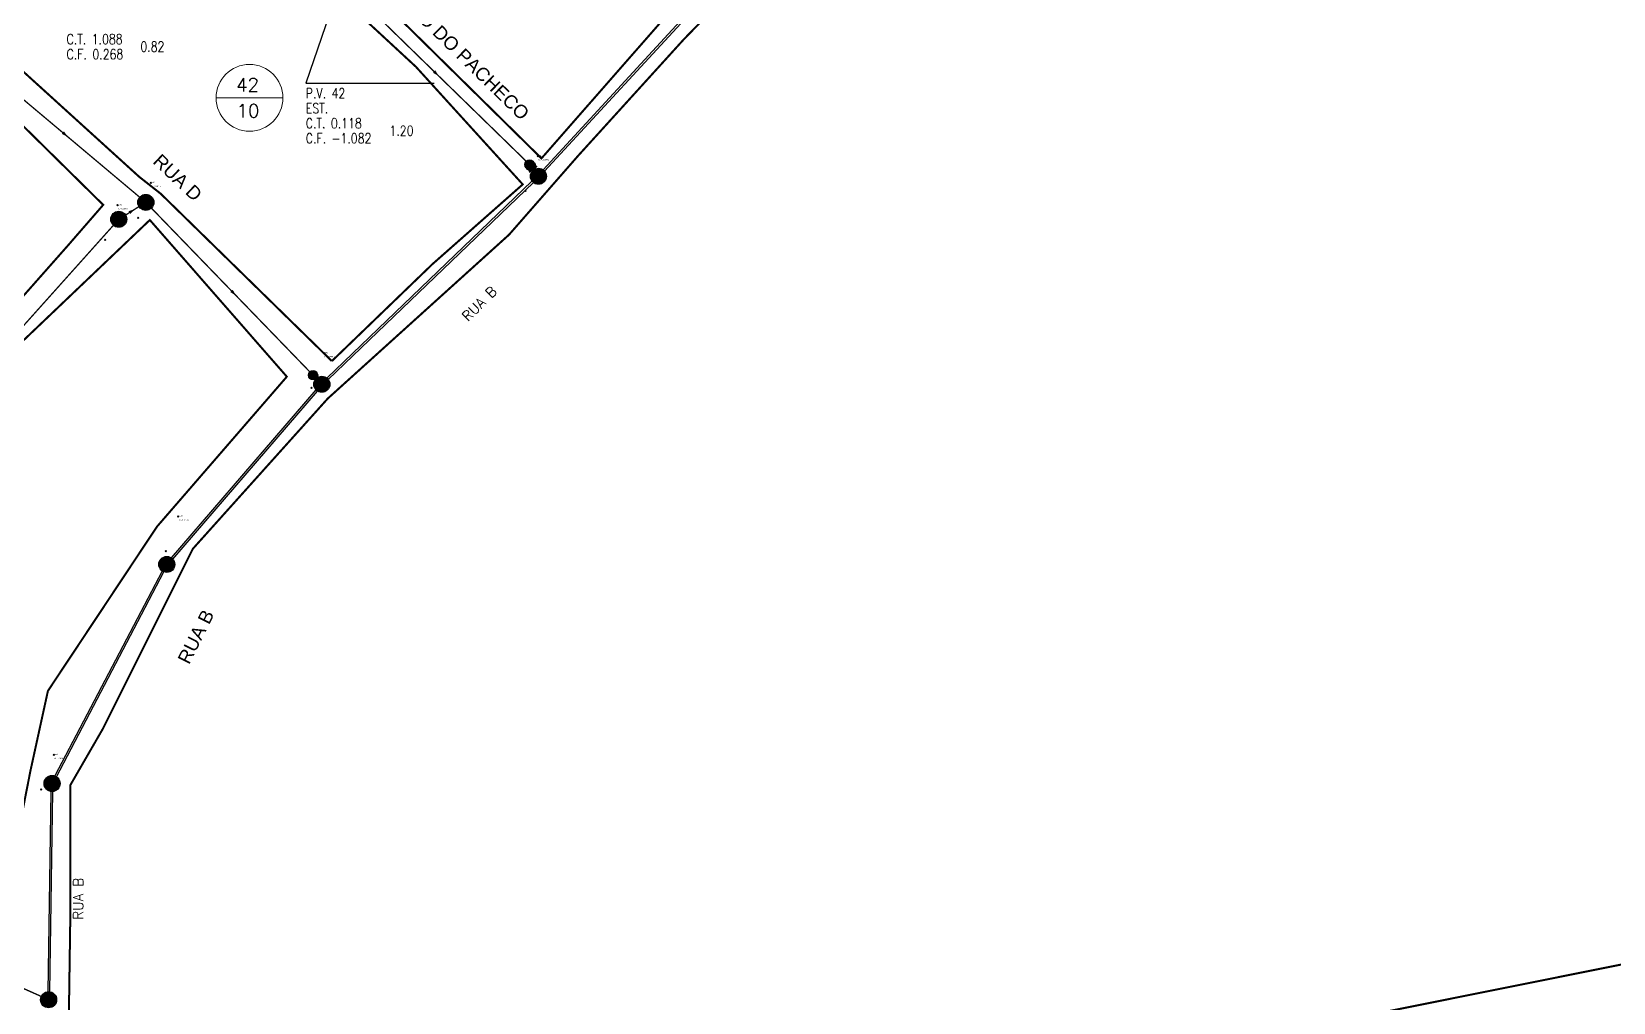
# Model space of a CAD drawing. Extents: x -44 to 717176, y -20 to 14707758.
# Drawn here: x 358129.6 to 358366.4, y 7353618.4 to 7353763.7 of the extents above; entities that cross this region are included whole.
import ezdxf
from ezdxf.enums import TextEntityAlignment as Align

# ---------------------------------------------------------------- set-up
doc = ezdxf.new("R2010")
doc.units = 0
doc.set_wipeout_variables(frame=1)
doc.header["$PDMODE"] = 3
doc.header["$PDSIZE"] = 0.1
for name, color, linetype in [('0-quadras', 5, 'Continuous'), ('A_Alerta', 2, 'Continuous'), ('Heights', 7, 'Continuous'), ('LISTAGEM_TEXTO', 7, 'Continuous'), ('PONTOS-CAIXAS_U', 1, 'Continuous'), ('PS_IND_FLUXO', 3, 'Continuous'), ('PS_PONTOS_IDENTIFICACAO_LIN', 7, 'Continuous'), ('PS_PONTOS_IDENTIFICACAO_TXT', 7, 'Continuous'), ('Survey.td2', 7, 'Continuous'), ('Survey.td2_Mark', 7, 'Continuous'), ('TEXTO', 7, 'Continuous'), ('TUBO_PVC', 1, 'Continuous'), ('TXT-LOGRAD', 3, 'Continuous')]:
    doc.layers.add(name, color=color, linetype=linetype)
doc.layers.add('COTAS', color=7, linetype='Continuous', lineweight=9)
doc.styles.add('CARIMBO', font='arial.ttf', dxfattribs={"height": 2})
doc.styles.add('ROMANS', font='ROMANS.shx', dxfattribs={"height": 2})
doc.styles.add('SABESP', font='ROMANS.shx', dxfattribs={"height": 2})
doc.styles.get("Standard").update_dxf_attribs({"font": 'times.ttf'})

# ---------------------------------------------------------------- blocks, each defined once
blk = doc.blocks.new('*U772', base_point=(9690.446, 9362.01))
at = {"const_width": 0.24, "flags": 128}
blk.add_lwpolyline([(9690.326, 9362.01, 1), (9690.566, 9362.01, 1)], format="xyb", close=True, dxfattribs=at)
blk.add_circle((9690.446, 9362.01), 0.24)
blk = doc.blocks.new('*U773', base_point=(9690.446, 9362.01))
at = {"const_width": 0.24, "flags": 128}
blk.add_lwpolyline([(9690.326, 9362.01, 1), (9690.566, 9362.01, 1)], format="xyb", close=True, dxfattribs=at)
blk.add_circle((9690.446, 9362.01), 0.24)
blk = doc.blocks.new('*U774', base_point=(9690.446, 9362.01))
at = {"const_width": 0.24, "flags": 128}
blk.add_lwpolyline([(9690.326, 9362.01, 1), (9690.566, 9362.01, 1)], format="xyb", close=True, dxfattribs=at)
blk.add_circle((9690.446, 9362.01), 0.24)
blk = doc.blocks.new('*U775', base_point=(9690.446, 9362.01))
at = {"const_width": 0.24, "flags": 128}
blk.add_lwpolyline([(9690.326, 9362.01, 1), (9690.566, 9362.01, 1)], format="xyb", close=True, dxfattribs=at)
blk.add_circle((9690.446, 9362.01), 0.24)
blk = doc.blocks.new('*U776', base_point=(9690.446, 9362.01))
at = {"const_width": 0.24, "flags": 128}
blk.add_lwpolyline([(9690.326, 9362.01, 1), (9690.566, 9362.01, 1)], format="xyb", close=True, dxfattribs=at)
blk.add_circle((9690.446, 9362.01), 0.24)
blk = doc.blocks.new('*U797', base_point=(9709.606, 9361.717))
at = {"const_width": 0.14, "flags": 128}
blk.add_lwpolyline([(9709.536, 9361.717, 1), (9709.676, 9361.717, 1)], format="xyb", close=True, dxfattribs=at)
blk.add_circle((9709.606, 9361.717), 0.14)
blk = doc.blocks.new('*U804', base_point=(9690.446, 9362.01))
at = {"const_width": 0.24, "flags": 128}
blk.add_lwpolyline([(9690.326, 9362.01, 1), (9690.566, 9362.01, 1)], format="xyb", close=True, dxfattribs=at)
blk.add_circle((9690.446, 9362.01), 0.24)
blk = doc.blocks.new('*U805', base_point=(9690.446, 9362.01))
at = {"const_width": 0.24, "flags": 128}
blk.add_lwpolyline([(9690.326, 9362.01, 1), (9690.566, 9362.01, 1)], format="xyb", close=True, dxfattribs=at)
blk.add_circle((9690.446, 9362.01), 0.24)
blk = doc.blocks.new('*U1875', base_point=(9709.606, 9361.717))
at = {"const_width": 0.14, "flags": 128}
blk.add_lwpolyline([(9709.536, 9361.717, 1), (9709.676, 9361.717, 1)], format="xyb", close=True, dxfattribs=at)
blk.add_circle((9709.606, 9361.717), 0.14)
blk = doc.blocks.new('*U1887', base_point=(9709.606, 9361.717))
at = {"const_width": 0.14, "flags": 128}
blk.add_lwpolyline([(9709.536, 9361.717, 1), (9709.676, 9361.717, 1)], format="xyb", close=True, dxfattribs=at)
blk.add_circle((9709.606, 9361.717), 0.14)

msp = doc.modelspace()

# ---------------------------------------------------------------- linework, layer by layer
at = {"layer": '0-quadras', "const_width": 0.3}
for points in [[(358153.19, 7353815.22), (358187.58, 7353791.18), (358196.34, 7353800.36), (358228.01, 7353769.96), (358205.95, 7353744.77), (358177.96, 7353772.35), (358181.2, 7353778.28), (358146.9, 7353803.76)], [(358078.26, 7353665.41), (358110.59, 7353696.97), (358126.77, 7353715.97), (358147.32, 7353735.55), (358167.83, 7353712.09), (358148.39, 7353689.64), (358132.06, 7353665.04), (358129.44, 7353653.06), (358123.96, 7353625.14), (358110.07, 7353630.74), (358099.89, 7353641.57), (358088.42, 7353654.91)]]:
    msp.add_lwpolyline(points, close=True, dxfattribs=at)
for points in [[(358189.65, 7353728.96), (358203.15, 7353740.88), (358187.16, 7353758.48), (358177, 7353767.88), (358170.56, 7353775.27), (358171.18, 7353776.33), (358166.62, 7353780.32), (358168.06, 7353782.59), (358144.74, 7353799.08), (358141.76, 7353791.88), (358133.13, 7353774.24), (358125.65, 7353760.24), (358145.72, 7353742.02), (358148.94, 7353739.49), (358174.57, 7353714.42)], [(358138.84, 7353587.13), (358135.15, 7353613.19), (358135.44, 7353633.02), (358135.44, 7353650.98), (358140.25, 7353659.31), (358153.75, 7353686.31), (358173.95, 7353708.81), (358201.11, 7353733.36), (358211.49, 7353745.22), (358227.24, 7353762.57), (358236.04, 7353771.63), (358250.36, 7353781.76)], [(358122.9, 7353755), (358140.34, 7353737.81), (358135.04, 7353731.71), (358115.51, 7353709.61), (358097.06, 7353690.15), (358077.34, 7353672.04), (358057.42, 7353693.31), (358085.1, 7353720.48), (358104.17, 7353739.2), (358122.04, 7353755.76), (358122.9, 7353755)], [(358467.6, 7353748.45), (358451.08, 7353642.55), (358421.82, 7353636.99), (358400.56, 7353632.95), (358379.06, 7353627.44), (358372.97, 7353625.15), (358351.31, 7353620.81), (358303.54, 7353611.25), (358263, 7353603.13), (358214.68, 7353592.8), (358173.59, 7353584.02), (358138.84, 7353587.13)], [(358189.69, 7353729), (358174.57, 7353714.42)]]:
    msp.add_lwpolyline(points, dxfattribs=at)
at = {"layer": 'COTAS', "ltscale": 4}
msp.add_line((358157.24, 7353753.83), (358167.24, 7353753.83), dxfattribs=at)
at = {"layer": 'COTAS'}
msp.add_circle((358162.24, 7353753.83), 5, dxfattribs=at)
at = {"layer": 'LISTAGEM_TEXTO', "color": 30, "linetype": 'Continuous', "const_width": 1.5}
msp.add_lwpolyline([(358204.6, 7353743.28), (358204.78, 7353743.05)], dxfattribs=at)
at = {"layer": 'PS_IND_FLUXO'}
for points in [[(358189.88, 7353757.77, 0.5, 0, 0), (358190.6, 7353757.08, 0, 0, 0)], [(358220.74, 7353756.54, 0, 0, 0), (358218.03, 7353753.6, 0.5, 0, 0), (358217.35, 7353752.87, 0, 0, 0)], [(358134.3, 7353748.63, 0.5, 0, 0), (358135.06, 7353747.98, 0, 0, 0)], [(358204.39, 7353743.56, 0.5, 0, 0), (358204.99, 7353742.77, 0, 0, 0)], [(358144.27, 7353736.66, 0.5, 0, 0), (358145.12, 7353737.19, 0, 0, 0)], [(358192.06, 7353727.24, 0, 0, 0), (358189.17, 7353724.47, 0.5, 0, 0), (358188.45, 7353723.78, 0, 0, 0)], [(358159.55, 7353724.93, 0.5, 0, 0), (358160.24, 7353724.21, 0, 0, 0)], [(358164.16, 7353698.45, 0, 0, 0), (358161.55, 7353695.41, 0.5, 0, 0), (358160.9, 7353694.66, 0, 0, 0)], [(358143.67, 7353669.15, 0, 0, 0), (358141.81, 7353665.6, 0.5, 0, 0), (358141.35, 7353664.72, 0, 0, 0)], [(358133.86, 7353637.48, 0, 0, 0), (358133.8, 7353633.48, 0.5, 0, 0), (358133.78, 7353632.48, 0, 0, 0)]]:
    msp.add_lwpolyline(points, format="xyseb", dxfattribs=at)
at = {"layer": 'PS_PONTOS_IDENTIFICACAO_LIN', "linetype": 'Continuous'}
msp.add_lwpolyline([(358175.39, 7353769.75), (358170.67, 7353756.03), (358189.87, 7353756.03)], dxfattribs=at)
at = {"layer": 'Survey.td2'}
for p in [(358205.43, 7353745.1, -1.54), (358147.45, 7353741.09, 0.28), (358203.55, 7353739.9, -1.54), (358142.5, 7353737.76, 0.34), (358145.57, 7353735.89, 0.28), (358140.62, 7353732.56, 0.34), (358173.4, 7353715.6, -0.8), (358171.52, 7353710.41, -0.8), (358151.58, 7353691.14, -0.51), (358149.7, 7353685.95, -0.51), (358132.94, 7353655.47, -0.75), (358131.07, 7353650.27, -0.75)]:
    msp.add_point(p, dxfattribs=at)
at = {"layer": 'TUBO_PVC', "const_width": 0.2}
for points in [[(358176.8, 7353770.52), (358203.68, 7353744.33)], [(358123.56, 7353757.64), (358145.8, 7353738.96)], [(358204.6, 7353743.28), (358204.78, 7353743.05)], [(358143.69, 7353736.29), (358145.7, 7353737.56)], [(358147.55, 7353737.33), (358172.24, 7353711.81)], [(358141.87, 7353734.76), (358111.36, 7353700.68)], [(358104.48, 7353631.15), (358131.07, 7353619.3)]]:
    msp.add_lwpolyline(points, dxfattribs=at)
at = {"layer": 'TUBO_PVC'}
for points in [[(358229.72, 7353768.34), (358229.61, 7353768.44), (358206.21, 7353743.07), (358206.32, 7353742.97), (358206.43, 7353742.87), (358229.83, 7353768.23)], [(358204.64, 7353741.26), (358204.53, 7353741.37), (358173.83, 7353711.89), (358173.93, 7353711.78), (358174.04, 7353711.67), (358204.74, 7353741.15)], [(358172.29, 7353710.04), (358172.17, 7353710.14), (358150.53, 7353684.99), (358150.64, 7353684.89), (358150.76, 7353684.79), (358172.4, 7353709.94)], [(358149.31, 7353682.92), (358149.17, 7353682.99), (358133.1, 7353652.32), (358133.23, 7353652.25), (358133.37, 7353652.18), (358149.44, 7353682.85)], [(358132.66, 7353649.98), (358132.51, 7353649.99), (358132.04, 7353620.01), (358132.19, 7353620.01), (358132.34, 7353620.01), (358132.81, 7353649.98)]]:
    msp.add_lwpolyline(points, close=True, dxfattribs=at)

# ---------------------------------------------------------------- block references
at = {"layer": 'PONTOS-CAIXAS_U', "xscale": 5, "yscale": 5, "zscale": 5}
for name, p in [('*U797', (358204.18, 7353743.84)), ('*U1887', (358204.36, 7353743.61)), ('*U776', (358205.5, 7353742.09)), ('*U804', (358146.72, 7353738.19)), ('*U805', (358142.67, 7353735.65)), ('*U1875', (358171.75, 7353712.31)), ('*U775', (358173.07, 7353710.95)), ('*U774', (358149.86, 7353683.98)), ('*U773', (358132.68, 7353651.18)), ('*U772', (358132.17, 7353618.81))]:
    msp.add_blockref(name, p, dxfattribs=at)

# ---------------------------------------------------------------- texts
at = {"layer": 'A_Alerta', "color": 0, "style": 'CARIMBO'}
for s, rotation, p in [('BECO DO PACHECO', 315.6157, (358193.8, 7353760.66)), ('RUA D', 316.7407, (358151.49, 7353741.9)), ('RUA B', 63.3859, (358154.21, 7353673.16))]:
    msp.add_text(s, height=2, rotation=rotation, dxfattribs=at).set_placement(p, align=Align.MIDDLE_CENTER)
at = {"layer": 'Heights', "color": 24}
for s, p in [(' H: -1.5356m', (358205.43, 7353744.5, -1.54)), (' H: 0.2817m', (358147.45, 7353740.49, 0.28)), (' H: 0.3351m', (358142.5, 7353737.16, 0.34)), (' H: -0.8031m', (358173.4, 7353715, -0.8)), (' H: -0.5074m', (358151.58, 7353690.54, -0.51)), (' H: -0.7494m', (358132.94, 7353654.87, -0.75))]:
    msp.add_text(s, height=0.2, dxfattribs=at).set_placement(p)
at = {"layer": 'PS_PONTOS_IDENTIFICACAO_TXT', "style": 'ROMANS', "width": 0.8}
for s, p in [('C.T. 1.088', (358134.86, 7353761.87)), ('0.82', (358145.9, 7353760.75)), ('C.F. 0.268', (358134.86, 7353759.62)), ('P.V. 42', (358170.67, 7353753.78)), ('EST. ', (358170.67, 7353751.53)), ('C.T. 0.118', (358170.67, 7353749.28)), ('C.F. -1.082', (358170.67, 7353747.03)), ('1.20', (358183.2, 7353748.16))]:
    msp.add_text(s, height=1.5, dxfattribs=at).set_placement(p)
at = {"layer": 'Survey.td2_Mark'}
for s, p in [(' pt41', (358205.43, 7353745.1, -1.54)), (' pt46', (358147.45, 7353741.09, 0.28)), (' pt48', (358142.5, 7353737.76, 0.34)), (' pt45', (358173.4, 7353715.6, -0.8)), (' pt49', (358151.58, 7353691.14, -0.51)), (' pt50', (358132.94, 7353655.47, -0.75))]:
    msp.add_text(s, height=0.2, dxfattribs=at).set_placement(p)
at = {"layer": 'TEXTO', "style": 'SABESP'}
for s, p in [('42', (358161.95, 7353754.79)), ('10', (358162.01, 7353750.9))]:
    msp.add_text(s, height=2, dxfattribs=at).set_placement(p, align=Align.CENTER)
at = {"layer": 'TXT-LOGRAD', "lineweight": 0, "style": 'SABESP'}
for s, rotation, p in [('RUA B ', 44.984, (358197.02, 7353723.37)), ('RUA B  ', 89.7234, (358136.6, 7353634.95))]:
    msp.add_text(s, height=1.5, rotation=rotation, dxfattribs=at).set_placement(p, align=Align.MIDDLE_CENTER)

# ---------------------------------------------------------------- next in the draw order: wipeouts: each hides what was drawn before it
for points in [[(358240.49, 7353753.81), (358245.54, 7353753.81), (358245.54, 7353755.51), (358240.49, 7353755.51)], [(358167.07, 7353729.09), (358177.72, 7353729.09), (358177.72, 7353730.88), (358167.07, 7353730.88)], [(358200.82, 7353722.82), (358205.87, 7353722.82), (358205.87, 7353724.52), (358200.82, 7353724.52)], [(358158.39, 7353689.3), (358163.47, 7353689.3), (358163.47, 7353691), (358158.39, 7353691)], [(358146.57, 7353661.96), (358151.61, 7353661.96), (358151.61, 7353663.66), (358146.57, 7353663.66)], [(358141.93, 7353643.19), (358146.98, 7353643.19), (358146.98, 7353644.89), (358141.93, 7353644.89)]]:
    msp.add_wipeout(points).dxf.layer = 'PS_PONTOS_IDENTIFICACAO_TXT'

# ---------------------------------------------------------------- next in the draw order: wipeouts: each hides what was drawn before it
for points in [[(358240.49, 7353752.31), (358243.44, 7353752.31), (358243.44, 7353754.01), (358240.49, 7353754.01)], [(358167.07, 7353727.68), (358170.02, 7353727.68), (358170.02, 7353729.38), (358167.07, 7353729.38)], [(358200.82, 7353721.32), (358203.77, 7353721.32), (358203.77, 7353723.02), (358200.82, 7353723.02)], [(358158.39, 7353687.8), (358161.34, 7353687.8), (358161.34, 7353689.5), (358158.39, 7353689.5)], [(358146.57, 7353660.46), (358149.51, 7353660.46), (358149.51, 7353662.16), (358146.57, 7353662.16)], [(358141.93, 7353641.69), (358144.88, 7353641.69), (358144.88, 7353643.39), (358141.93, 7353643.39)]]:
    msp.add_wipeout(points).dxf.layer = 'PS_PONTOS_IDENTIFICACAO_TXT'

# ---------------------------------------------------------------- next in the draw order: wipeouts: each hides what was drawn before it
for points in [[(358240.49, 7353750.81), (358248.24, 7353750.81), (358248.24, 7353752.51), (358240.49, 7353752.51)], [(358167.07, 7353726.18), (358174.93, 7353726.18), (358174.93, 7353727.88), (358167.07, 7353727.88)], [(358200.82, 7353719.82), (358208.65, 7353719.82), (358208.65, 7353721.52), (358200.82, 7353721.52)], [(358158.39, 7353686.3), (358165.76, 7353686.3), (358165.76, 7353688), (358158.39, 7353688)], [(358146.57, 7353658.96), (358154.43, 7353658.96), (358154.43, 7353660.66), (358146.57, 7353660.66)], [(358141.93, 7353640.19), (358149.8, 7353640.19), (358149.8, 7353641.89), (358141.93, 7353641.89)]]:
    msp.add_wipeout(points).dxf.layer = 'PS_PONTOS_IDENTIFICACAO_TXT'

# ---------------------------------------------------------------- next in the draw order: wipeouts: each hides what was drawn before it
for points in [[(358240.49, 7353749.31), (358248.01, 7353749.31), (358248.01, 7353751.01), (358240.49, 7353751.01)], [(358167.07, 7353724.68), (358174.59, 7353724.68), (358174.59, 7353726.38), (358167.07, 7353726.38)], [(358200.82, 7353718.32), (358208.65, 7353718.32), (358208.65, 7353720.02), (358200.82, 7353720.02)], [(358158.39, 7353684.8), (358166.1, 7353684.8), (358166.1, 7353686.5), (358158.39, 7353686.5)], [(358146.57, 7353657.46), (358154.39, 7353657.46), (358154.39, 7353659.16), (358146.57, 7353659.16)], [(358141.93, 7353638.69), (358149.76, 7353638.69), (358149.76, 7353640.39), (358141.93, 7353640.39)]]:
    msp.add_wipeout(points).dxf.layer = 'PS_PONTOS_IDENTIFICACAO_TXT'

# ---------------------------------------------------------------- next in the draw order: wipeouts: each hides what was drawn before it
for points in [[(358248.62, 7353750.06), (358251.41, 7353750.06), (358251.41, 7353751.76), (358248.62, 7353751.76)], [(358175.23, 7353725.43), (358178.03, 7353725.43), (358178.03, 7353727.13), (358175.23, 7353727.13)], [(358208.99, 7353719.07), (358212.12, 7353719.07), (358212.12, 7353720.77), (358208.99, 7353720.77)], [(358166.55, 7353685.55), (358169.69, 7353685.55), (358169.69, 7353687.25), (358166.55, 7353687.25)], [(358154.77, 7353658.21), (358157.87, 7353658.21), (358157.87, 7353659.91), (358154.77, 7353659.91)], [(358150.13, 7353639.44), (358153.23, 7353639.44), (358153.23, 7353641.14), (358150.13, 7353641.14)]]:
    msp.add_wipeout(points).dxf.layer = 'PS_PONTOS_IDENTIFICACAO_TXT'

doc.saveas('drawing.dxf')
